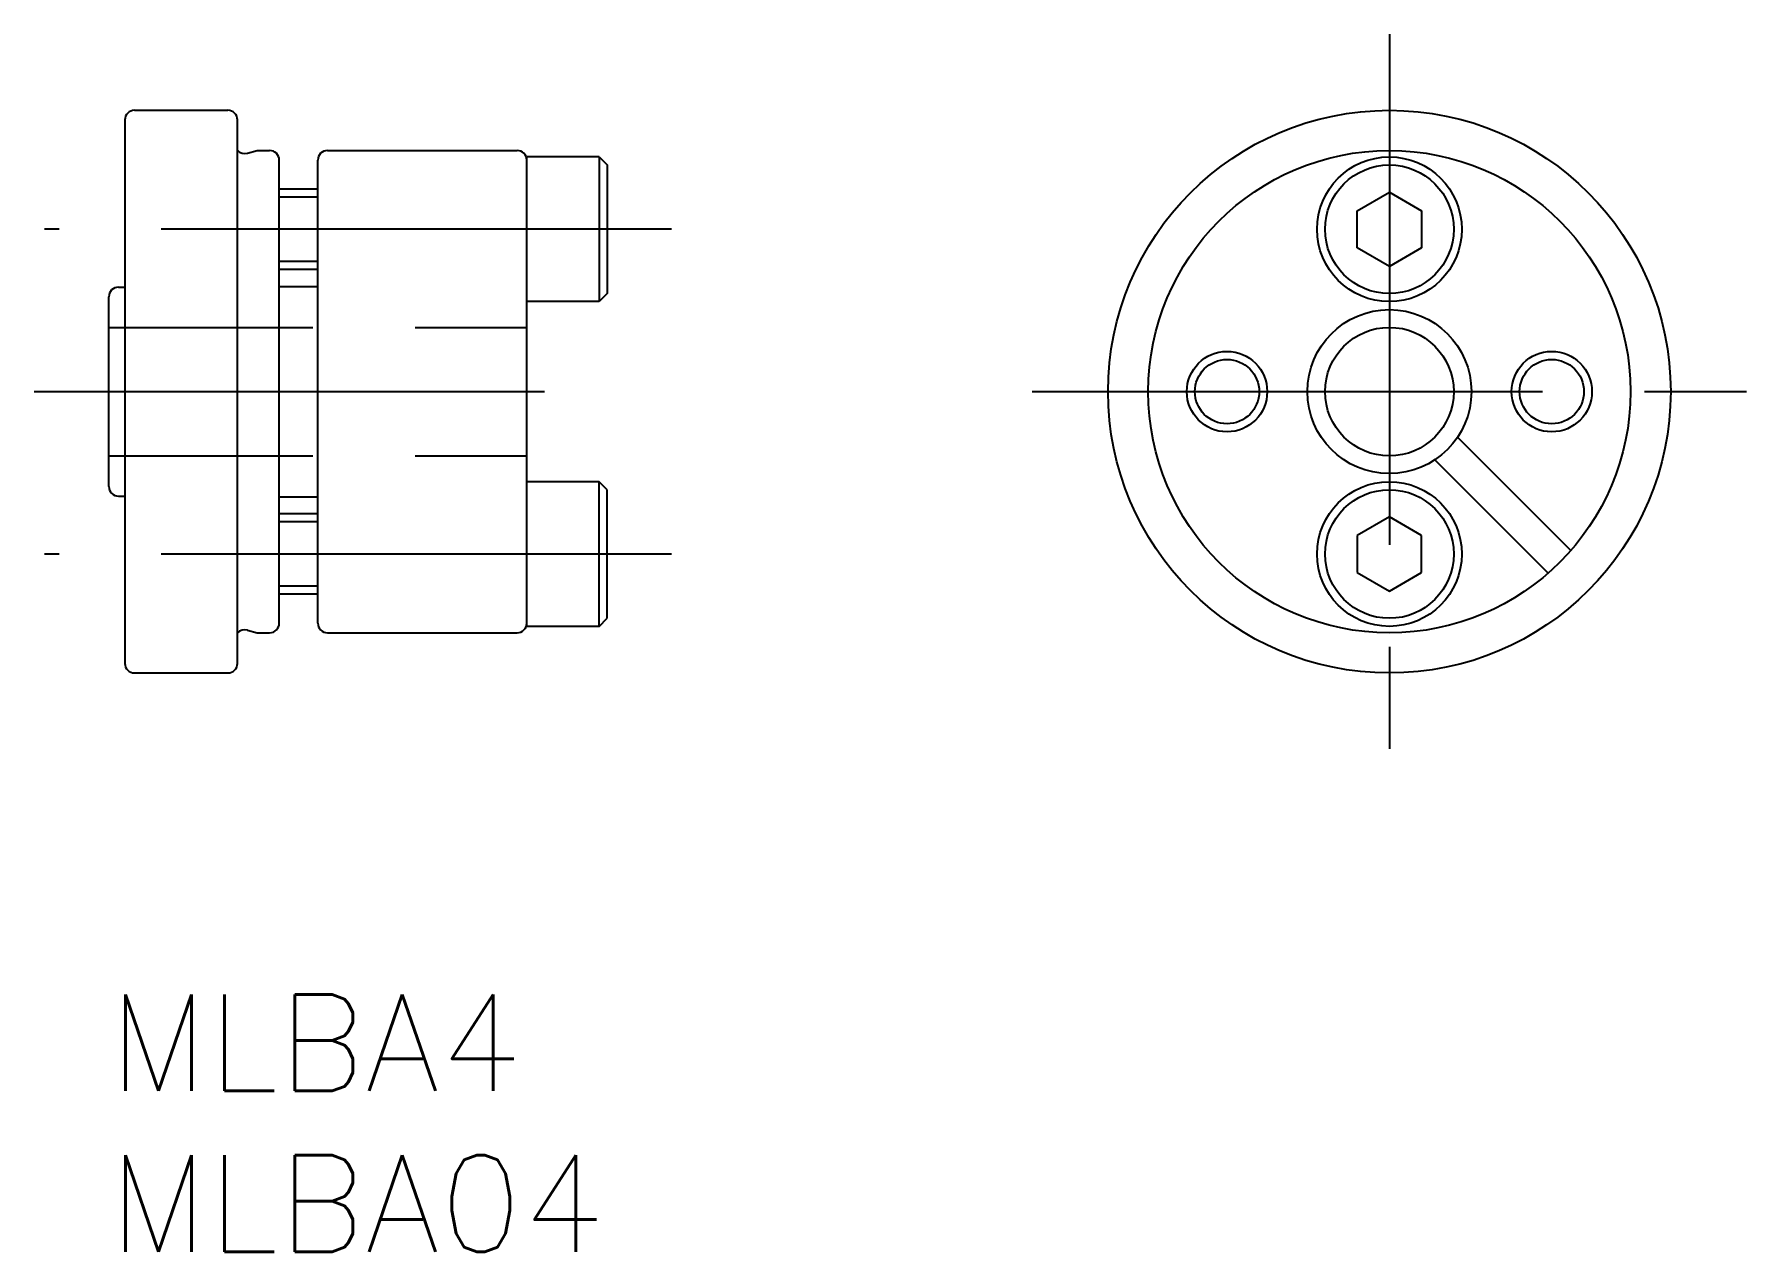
# Model space of a CAD drawing. Extents: x -2.3 to 50.9, y -8 to 29.9.
import ezdxf

# ---------------------------------------------------------------- set-up
doc = ezdxf.new("R2010")
doc.units = 0
doc.header["$LTSCALE"] = 0.5
for name, pattern in [('CENTER', [50.8, 31.75, -6.35, 6.35, -6.35]), ('DASHED', [19.05, 12.7, -6.35]), ('実線１', [0])]:
    doc.linetypes.add(name, pattern=pattern)
doc.layers.get('0').update_dxf_attribs({"linetype": 'CONTINUOUS'})
for name, color, linetype in [('MSM_CENTER', 1, 'CENTER'), ('MSM_CONTINUOUS', 7, 'CONTINUOUS'), ('MSM_DASHED', 4, 'DASHED'), ('MSM_NARROW', 5, 'CONTINUOUS'), ('MSM_PART_NUMBER', 7, 'CONTINUOUS')]:
    doc.layers.add(name, color=color, linetype=linetype)
doc.styles.get("Standard").update_dxf_attribs({"font": 'txt.shx', "height": 3, "bigfont": 'bigfont.shx'})

msp = doc.modelspace()

# ---------------------------------------------------------------- linework, layer by layer
for p, q in [((0.5, 27.2), (0.5, 10.3)), ((0.8, 27.5), (3.7, 27.5)), ((4, 10.3), (4, 27.2)), ((4.312, 26.17), (4.61, 26.25)), ((4.61, 26.25), (5, 26.25)), ((6.8, 26.25), (12.7, 26.25)), ((5.3, 11.55), (5.3, 25.95)), ((6.5, 11.55), (6.5, 25.95)), ((13, 11.45), (13, 26.05)), ((0.3, 22), (0.5, 22)), ((5.3, 22.02), (6.5, 22.02)), ((0, 15.8), (0, 21.7)), ((0.3, 15.5), (0.5, 15.5)), ((5.3, 15.48), (6.5, 15.48)), ((4.312, 11.33), (4.61, 11.25)), ((4.61, 11.25), (5, 11.25)), ((6.8, 11.25), (12.7, 11.25)), ((0.8, 10), (3.7, 10))]:
    msp.add_line(p, q)
at = {"linetype": '実線１'}
for p, q in [((15.25, 26.05), (13, 26.05)), ((15.25, 26.05), (15.25, 21.55)), ((15.25, 26.05), (15.5, 25.8)), ((15.5, 25.8), (15.5, 21.8)), ((6.5, 25.05), (5.3, 25.05)), ((6.5, 22.55), (5.3, 22.55)), ((15.25, 21.55), (13, 21.55)), ((15.5, 21.8), (15.25, 21.55)), ((15.25, 15.95), (13, 15.95)), ((15.25, 11.45), (15.25, 15.95)), ((15.5, 15.7), (15.25, 15.95)), ((15.5, 11.7), (15.5, 15.7)), ((6.5, 14.95), (5.3, 14.95)), ((6.5, 12.45), (5.3, 12.45)), ((15.25, 11.45), (13, 11.45)), ((15.25, 11.45), (15.5, 11.7))]:
    msp.add_line(p, q, dxfattribs=at)
for centre, radius, start, end in [((0.8, 27.2), 0.3, 90, 180), ((3.7, 27.2), 0.3, 0, 90), ((4.229, 26.479), 0.32, 224.2809, 285), ((5, 25.95), 0.3, 0, 90), ((6.8, 25.95), 0.3, 90, 180), ((12.7, 25.95), 0.3, 0, 90), ((0.3, 21.7), 0.3, 90, 180), ((0.3, 15.8), 0.3, 180, 270), ((4.229, 11.021), 0.32, 75, 135.7191), ((5, 11.55), 0.3, 270, 0), ((6.8, 11.55), 0.3, 180, 270), ((12.7, 11.55), 0.3, 270, 360), ((0.8, 10.3), 0.3, 180, 270), ((3.7, 10.3), 0.3, 270, 0)]:
    msp.add_arc(centre, radius, start, end)
at = {"layer": 'MSM_CENTER'}
for p, q in [((39.83, 29.865), (39.83, 7.635)), ((17.5, 23.8), (-2, 23.8)), ((-2.32, 18.75), (14.303, 18.75)), ((28.715, 18.75), (50.946, 18.75)), ((17.5, 13.7), (-2, 13.7))]:
    msp.add_line(p, q, dxfattribs=at)
at = {"layer": 'MSM_CONTINUOUS'}
for p, q in [((38.83, 24.377), (39.83, 24.955)), ((39.83, 24.955), (40.83, 24.377)), ((38.83, 23.223), (38.83, 24.377)), ((40.83, 24.377), (40.83, 23.223)), ((39.83, 22.645), (38.83, 23.223)), ((40.83, 23.223), (39.83, 22.645)), ((41.952, 17.335), (45.475, 13.812)), ((41.245, 16.628), (44.768, 13.105)), ((39.83, 14.855), (38.83, 14.277)), ((40.83, 14.277), (39.83, 14.855)), ((38.83, 14.277), (38.83, 13.123)), ((40.83, 13.123), (40.83, 14.277)), ((38.83, 13.123), (39.83, 12.545)), ((39.83, 12.545), (40.83, 13.123))]:
    msp.add_line(p, q, dxfattribs=at)
for centre, radius in [((39.83, 18.75), 8.75), ((39.83, 18.75), 7.5), ((39.83, 23.8), 2.25), ((39.83, 23.8), 2), ((39.83, 18.75), 2.55), ((39.83, 18.75), 2), ((34.78, 18.75), 1), ((44.88, 18.75), 1), ((39.83, 13.7), 2.25), ((39.83, 13.7), 2)]:
    msp.add_circle(centre, radius, dxfattribs=at)
at = {"layer": 'MSM_DASHED'}
for p, q in [((0, 20.75), (13, 20.75)), ((0, 16.75), (13, 16.75))]:
    msp.add_line(p, q, dxfattribs=at)
at = {"layer": 'MSM_NARROW'}
for p, q in [((6.5, 24.8), (5.3, 24.8)), ((6.5, 22.8), (5.3, 22.8)), ((6.5, 14.7), (5.3, 14.7)), ((6.5, 12.7), (5.3, 12.7))]:
    msp.add_line(p, q, dxfattribs=at)
for centre in [(34.78, 18.75), (44.88, 18.75)]:
    msp.add_circle(centre, 1.25, dxfattribs=at)

# ---------------------------------------------------------------- texts
at = {"layer": 'MSM_PART_NUMBER', "char_height": 3, "width": 121.09418, "attachment_point": 1}
for s, insert in [('{MLBA4}', (0, 0)), ('{MLBA04}', (0, -5))]:
    msp.add_mtext(s, dxfattribs=dict(at, insert=insert))

doc.saveas('drawing.dxf')
